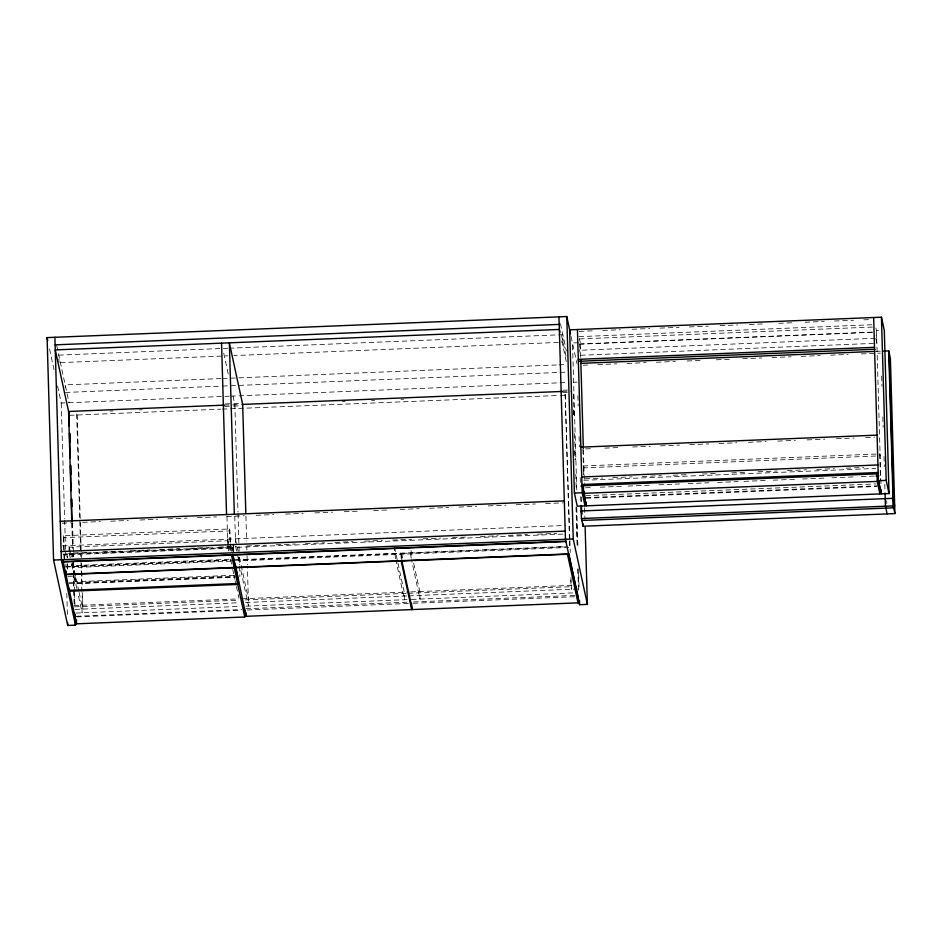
<?xml version="1.0" encoding="UTF-8"?>
<svg xmlns="http://www.w3.org/2000/svg" width="942" height="942" viewBox="0 0 942 942"><rect width="100%" height="100%" fill="white"/><g stroke="black" fill="none" stroke-linecap="round" stroke-linejoin="round"><path stroke-width="0.71" stroke-dasharray="4.71 3.53" d="M579.318 331.384L592.518 330.854M602.786 330.43L620.378 329.724M632.106 329.241L649.709 328.534M659.977 328.11L679.029 327.345M689.297 326.921L708.36 326.156M720.088 325.673L737.692 324.966M749.42 324.484L765.552 323.836M778.751 323.294L794.883 322.647M805.139 322.223L824.203 321.457M834.471 321.034L853.534 320.268M863.802 319.844L871.126 319.55M58.745 355.122L227.752 348.257M229.224 348.199L562.821 334.669L563.045 342.229L233.851 355.581M578.977 336.647L872.257 324.743M579.542 338.943L872.822 327.051M60.441 362.623L227.976 355.829M580.708 357.371L580.284 342.664L572.489 342.982L576.81 491.488M875.919 328.028L876.496 330.654L879.086 330.548M579.683 343.995L874.435 332.031M579.2 344.207L872.48 332.314M875.248 338.272L580.496 350.236L579.283 344.619M580.649 355.275L876.861 343.253L875.942 339.049M875.554 351.401L881.406 351.166M220.958 378.566L65.186 384.889L65.257 387.409M222.43 378.507L557.499 364.919M558.971 364.86L566.319 364.554M583.192 365.202L587.584 365.025M597.84 364.613L616.869 363.836M627.113 363.424L646.141 362.646M656.386 362.234L675.414 361.469M687.13 360.986L703.227 360.339M716.403 359.797L732.511 359.149M742.755 358.737L761.784 357.96M772.028 357.548L791.068 356.771M801.312 356.359L820.341 355.581M830.585 355.169L848.153 354.463M861.329 353.921L880.358 353.156M65.41 392.449L221.182 386.126M222.653 386.067L566.542 372.125M57.556 385.961L61.242 403.023L229.224 396.217M230.696 396.146L565.765 382.558M573.113 382.264L577.01 382.099M225.032 403.953L232.38 403.659M233.851 403.6L239.739 403.353M563.045 390.247L567.461 390.059M224.349 405.142L240.516 404.495M562.362 391.436L571.182 391.083M110.002 411.077L112.934 410.959M139.392 409.888L142.336 409.77M224.632 406.426L231.979 406.132M233.451 406.073L240.799 405.767M342.193 401.657L345.137 401.539M371.595 400.468L374.527 400.35M400.986 399.278L403.918 399.161M562.645 392.72L567.732 392.508M69.402 415.316L220.769 409.169M222.241 409.111L558.783 395.463M560.255 395.404L567.602 395.098M585.677 448.887L591.541 448.651M604.74 448.121L620.872 447.462M632.6 446.991L650.192 446.272M660.46 445.86L679.523 445.083M689.791 444.671L708.855 443.894M719.123 443.482L736.715 442.764M748.443 442.293L766.046 441.574M777.774 441.103L795.366 440.385M807.106 439.914L824.697 439.196M836.425 438.725L854.029 438.006M865.757 437.535L874.553 437.17M583.757 474.45L583.51 465.937L879.722 453.914L880.134 455.846M875.73 456.022L583.922 467.856L583.51 465.937M585.076 478.783L602.68 478.065M612.936 477.653L632 476.876M642.267 476.464L661.331 475.686M673.059 475.215L689.191 474.556M702.391 474.026L718.522 473.367M731.722 472.837L747.842 472.178M758.11 471.765L777.174 470.988M787.441 470.576L806.505 469.799M816.773 469.387L834.365 468.669M846.093 468.198L863.696 467.479M583.922 480.29L875.73 468.445M585.606 487.791L592.942 487.485M600.278 487.191L622.273 486.296M628.137 486.06L651.593 485.106M658.929 484.812L679.465 483.976M688.261 483.623L708.784 482.787M717.58 482.434L738.116 481.597M743.98 481.362L767.447 480.408M773.311 480.173L796.767 479.219M802.631 478.983L824.627 478.089M831.963 477.794L853.958 476.899M861.294 476.605L874.494 476.075M585.842 495.704L876.19 483.929M586.254 497.623L879.534 485.731M586.112 498.259L876.79 486.472M62.137 523.163L70.956 522.81M82.708 522.327L100.347 521.609M110.638 521.197L128.265 520.479M140.028 520.008L157.655 519.289M167.947 518.865L187.058 518.1M197.337 517.676L216.448 516.899M226.728 516.487L244.367 515.769M256.13 515.298L273.757 514.579M285.52 514.096L303.147 513.39M314.911 512.907L332.55 512.189M344.301 511.718L360.468 511.059M373.691 510.529L389.858 509.869M400.15 509.457L419.249 508.68M429.54 508.256L448.639 507.479M458.931 507.067L476.57 506.349M488.321 505.878L505.96 505.159M516.24 504.747L535.35 503.97M545.642 503.546L563.269 502.84M64.032 558.418L63.373 535.727L229.66 528.98L230.413 542.427M63.373 535.727L63.785 537.647L230.084 530.911M62.478 545.865L565.4 525.459M73.594 552.978L91.221 552.271M102.972 551.788L120.6 551.07M130.62 550.67L149.99 549.881M160.01 549.48L179.369 548.691M189.401 548.279L208.512 547.514M218.791 547.09L236.43 546.372M246.722 545.96L266.433 545.159M276.112 544.77L295.211 543.993M305.502 543.569L324.601 542.804M334.893 542.38L352.967 541.65M364.695 541.167L382.299 540.461M392.567 540.037L411.63 539.271M423.076 538.8L440.703 538.094M452.466 537.611L468.822 536.952M480.385 536.481L498.153 535.763M508.303 535.35L527.496 534.573M537.705 534.161L556.828 533.384M233.675 551.258L233.545 546.937L67.247 553.684L67.377 557.935M63.055 554.379L231.296 547.549L232.191 551.671M232.709 551.282L232.592 547.502L565.836 533.984M69.531 554.756L228.188 548.315L227.964 540.755L69.319 547.184L69.461 552.236M229.071 559.289L71.898 565.671L71.828 563.139M65.728 566.719L233.969 559.901M235.264 559.842L565.565 546.454M65.787 567.049L231.108 560.337M235.335 560.172L400.974 553.449L402.21 559.159M401.845 560.985L401.622 553.425L567.272 546.701M230.955 561.149L72.31 567.59L72.169 562.551M568.744 547.455L238.75 560.843L238.644 557.052M67.918 576.374L75.56 576.057L75.772 583.628L234.428 577.187M234.005 575.268L75.36 581.697L75.183 575.397M69.19 582.757L234.511 576.057M69.272 583.699L237.514 576.869M74.077 605.553L238.821 598.877M241.811 598.759L409.287 591.965M410.759 591.906L575.362 585.229M74.5 606.836L239.091 600.16M244.979 599.924L406.626 593.366M408.098 593.307L572.701 586.63M75.054 609.403L239.645 602.727M245.532 602.48L407.191 595.933M408.651 595.862L579.13 588.95L578.294 585.1M75.913 613.054L240.504 606.377M245.933 606.153L410.983 599.465M411.513 599.442L574.114 592.848M245.838 608.744L408.545 602.15M413.597 601.95L574.844 595.403M76.314 616.256L241.635 609.556M76.749 616.904L241.34 610.228M247.216 609.992L411.819 603.316M413.279 603.257L574.938 596.698M876.107 335.411L876.708 338.213M579.424 338.72L580.284 342.664M579.436 349.659L580.037 352.461M571.064 336.412L576.916 363.459M560.455 323.707L566.354 350.977M561.562 335.376L566.26 357.112M561.797 340.827L566.413 362.152M410.936 550.564L412.466 557.629M413.691 563.281L419.802 591.529L420.014 599.1L411.466 559.536M411.159 558.123L410.135 550.104M401.622 553.425L402.858 559.136M394.439 546.949L404.212 592.165L404.436 599.724L395.875 560.16M395.569 558.747L394.51 549.469M223.725 353.179L228.364 374.645M233.004 396.123L234.864 404.719L237.985 512.059M235.418 538.848L238.173 551.623M239.409 557.311L248.311 598.488M235.63 546.407L236.772 551.659M237.784 556.345L239.621 564.87M240.858 570.546L248.535 606.047L247.369 566.142M233.545 546.937L233.133 545.018L233.298 550.776M232.592 547.502L233.486 551.612M227.623 539.165L230.072 550.528M227.834 546.725L228.765 550.988M230.602 559.501L232.45 568.026M232.756 569.451L233.675 573.702M233.981 575.126L234.899 579.389M235.206 580.802L236.124 585.064M236.442 586.489L238.891 597.852M56.673 345.514L69.037 402.705M49.561 348.987L54.177 370.312M70.509 552.695L68.966 545.595L69.155 551.894M70.815 554.12L71.427 556.957M72.652 562.633L78.798 591.046M79.104 592.459L81.872 605.247L82.084 612.806L77.786 592.918M69.19 553.154L70.414 558.841M71.651 564.517L73.794 574.455M74.1 575.88L77.48 591.505M886.716 500.744L886.811 503.664M881.653 376.046L881.947 386.291M882.842 417L883.137 427.232M883.996 456.481L884.291 466.714M884.797 484.27L885.021 491.583M876.496 330.654L881.006 485.672M879.722 453.914L880.464 479.49M583.404 450.005L584.381 483.482M582.874 449.263L583.593 474.144M584.57 507.809L584.911 519.513M581.167 497.058L581.379 504.37M577.858 395.687L578.164 405.931M579.047 436.641L579.354 446.873M580.248 477.582L580.496 486.366M580.802 496.599L581.014 503.911M573.454 393.968L574.161 418.389M574.608 433.485L575.374 459.826M575.798 474.262L576.269 490.558M576.775 508.079L577.976 549.257M578.694 573.972L579.165 590.069M573.442 409.947L573.654 417.294M574.644 451.112L574.891 459.932M576.269 506.984L577.458 548.162M578.058 568.744L578.576 586.383M576.033 507.173L577.222 548.35M577.823 568.933L578.447 590.151M569.875 539.271L565.129 392.614L569.415 539.648M569.922 540.743L570.263 552.507M570.993 577.505L571.335 589.268L570.475 576.41M569.451 541.12L569.627 547.008M400.974 553.449L401.198 561.008M245.909 516.145L246.639 541.144M246.816 547.031L246.898 549.963M247.075 555.851L247.322 564.67M238.032 513.531L239.15 551.753M239.315 557.64L239.527 564.988M239.574 566.46L239.869 576.751M234.758 516.157L235.524 542.627M231.296 547.549L231.402 551.341M230.46 543.875L230.66 551.07M229.66 528.98L230.295 550.587M226.963 516.475L227.799 545.465M77.197 414.998L80.282 520.867M80.329 522.327L81.353 557.617M81.518 563.504L82.213 587.031M82.378 592.907L82.849 609.085L81.872 591.812M76.691 413.903L80.835 556.522M81.012 562.409L81.824 590.34M72.534 522.645L73.382 552.059M73.429 553.449L73.511 556.463M73.676 562.221L74.536 591.753M74.571 592.954L74.924 604.988M72.063 523.022L72.793 548.02M72.958 553.896L73.04 556.84M73.217 562.727L73.476 571.547M73.511 573.019L73.982 589.186M74.029 590.658L74.453 605.365M71.828 523.21L72.558 548.209M72.722 554.084L72.805 557.028M72.981 562.916L73.24 571.735M73.276 573.207L73.747 589.374M73.794 590.846L74.218 605.553M67.541 563.61L67.753 570.699M66.882 553.178L67 557.428M67.212 564.517L67.412 571.606M61.242 403.023L64.609 518.642M64.657 520.102L65.504 549.374M65.54 550.835L65.763 558.147M65.928 563.999L66.011 566.931M66.776 593.272L67.424 615.22M58.863 358.902L58.969 362.682M63.785 537.647L64.445 560.337"/><path stroke-width="1.41" d="M75.219 614.914L75.513 625.158L67.718 625.464L53.576 560.054L47.1 337.613L566.766 316.536L570.499 333.786M55.119 344.854L559.195 324.413M873.646 317.501L878.403 480.714L881.241 493.867L889.036 493.549L884.291 330.336L881.441 317.195L569.639 329.841L574.396 493.043L577.234 506.195L585.029 505.878L584.77 497.058M874.517 347.339L578.306 359.349L578.718 361.281L874.93 349.258M581.32 363.341L874.082 351.46M883.525 351.083L888.73 350.871L890.39 358.572L894.9 513.59L583.098 526.237L581.438 518.536L581.049 505.371M224.349 405.142L68.578 411.466L71.78 521.738M241.988 404.436L562.362 391.436M580.861 447.144L877.073 435.133M581.732 476.982L877.944 464.959M878.156 472.519L581.944 484.541L582.674 487.909M877.014 473.85L583.404 485.754L583.628 493.325L586.324 505.83L879.946 493.914L879.722 486.355L877.014 473.85L877.237 481.409L879.946 493.914M875.954 476.016L878.886 475.887M574.396 493.043L582.191 492.737L585.029 505.878M878.403 480.714L886.198 480.396L889.036 493.549M583.628 493.325L877.237 481.409M60.253 521.303L564.329 500.85M581.438 518.536L893.24 505.889L894.9 513.59M581.85 520.455L893.652 507.809L889.142 352.791M61.136 551.541L565.212 531.1M53.576 560.054L573.242 538.977L587.384 604.387L579.589 604.705L565.447 539.295L558.971 316.842M61.783 561.656L565.859 541.214M63.279 561.938L231.52 555.121L234.181 567.461L65.94 574.29L65.869 571.77M566.048 541.544L232.815 555.062L235.488 567.414L568.721 553.896M69.414 590.316L237.655 583.498L234.252 567.779L66.011 574.608L65.905 570.828M235.559 567.732L401.198 561.008L411.701 609.592L246.062 616.315L235.406 564.894M62.926 560.572L76.537 623.816L244.779 616.998L237.737 584.429L69.496 591.258L69.425 588.738M577.999 602.845L412.349 609.568L401.845 560.985L567.484 554.261L577.999 602.845L577.776 595.285L568.815 553.849M894.676 506.019L893.016 498.33L581.214 510.976L581.767 513.543M887.105 513.896L885.445 506.207L885.056 493.043M559.948 332.291L559.336 329.453L55.26 349.894L69.096 413.891M584.794 497.682L584.252 491.5M232.78 554.414L233.969 559.901L234.181 567.461M47.1 337.613L47.712 340.451M74.442 613.112L75.278 616.963M75.513 625.158L61.371 559.736L54.895 337.295M888.73 350.871L893.24 505.889M881.441 317.195L886.198 480.396M881.111 489.451L881.241 493.867M586.218 502.051L586.324 505.83M580.79 360.315L583.357 448.533M585.123 526.825L587.384 604.387M577.434 329.523L582.191 492.737M583.027 523.717L583.098 526.237M581.426 505.83L581.685 514.615M579.46 600.313L579.589 604.705M566.766 316.536L573.242 538.977M411.513 603.292L411.701 609.592M245.827 513.213L242.659 404.401L229.353 342.829L234.334 514.238M245.944 612.536L246.062 616.315M244.555 609.427L244.779 616.998M237.737 584.429L237.431 575.939L234.04 560.219L234.252 567.779M221.558 343.147L226.539 514.556M76.42 620.036L76.537 623.816M69.932 433.438L70.191 442.222M70.862 465.301L71.121 474.415M71.839 499.119L72.063 506.619M68.848 412.749L69.237 425.984M69.449 433.332L70.179 458.33M70.391 465.678L71.121 490.676M71.38 499.495L72.016 521.55M67.636 622.544L67.718 625.464"/></g></svg>
